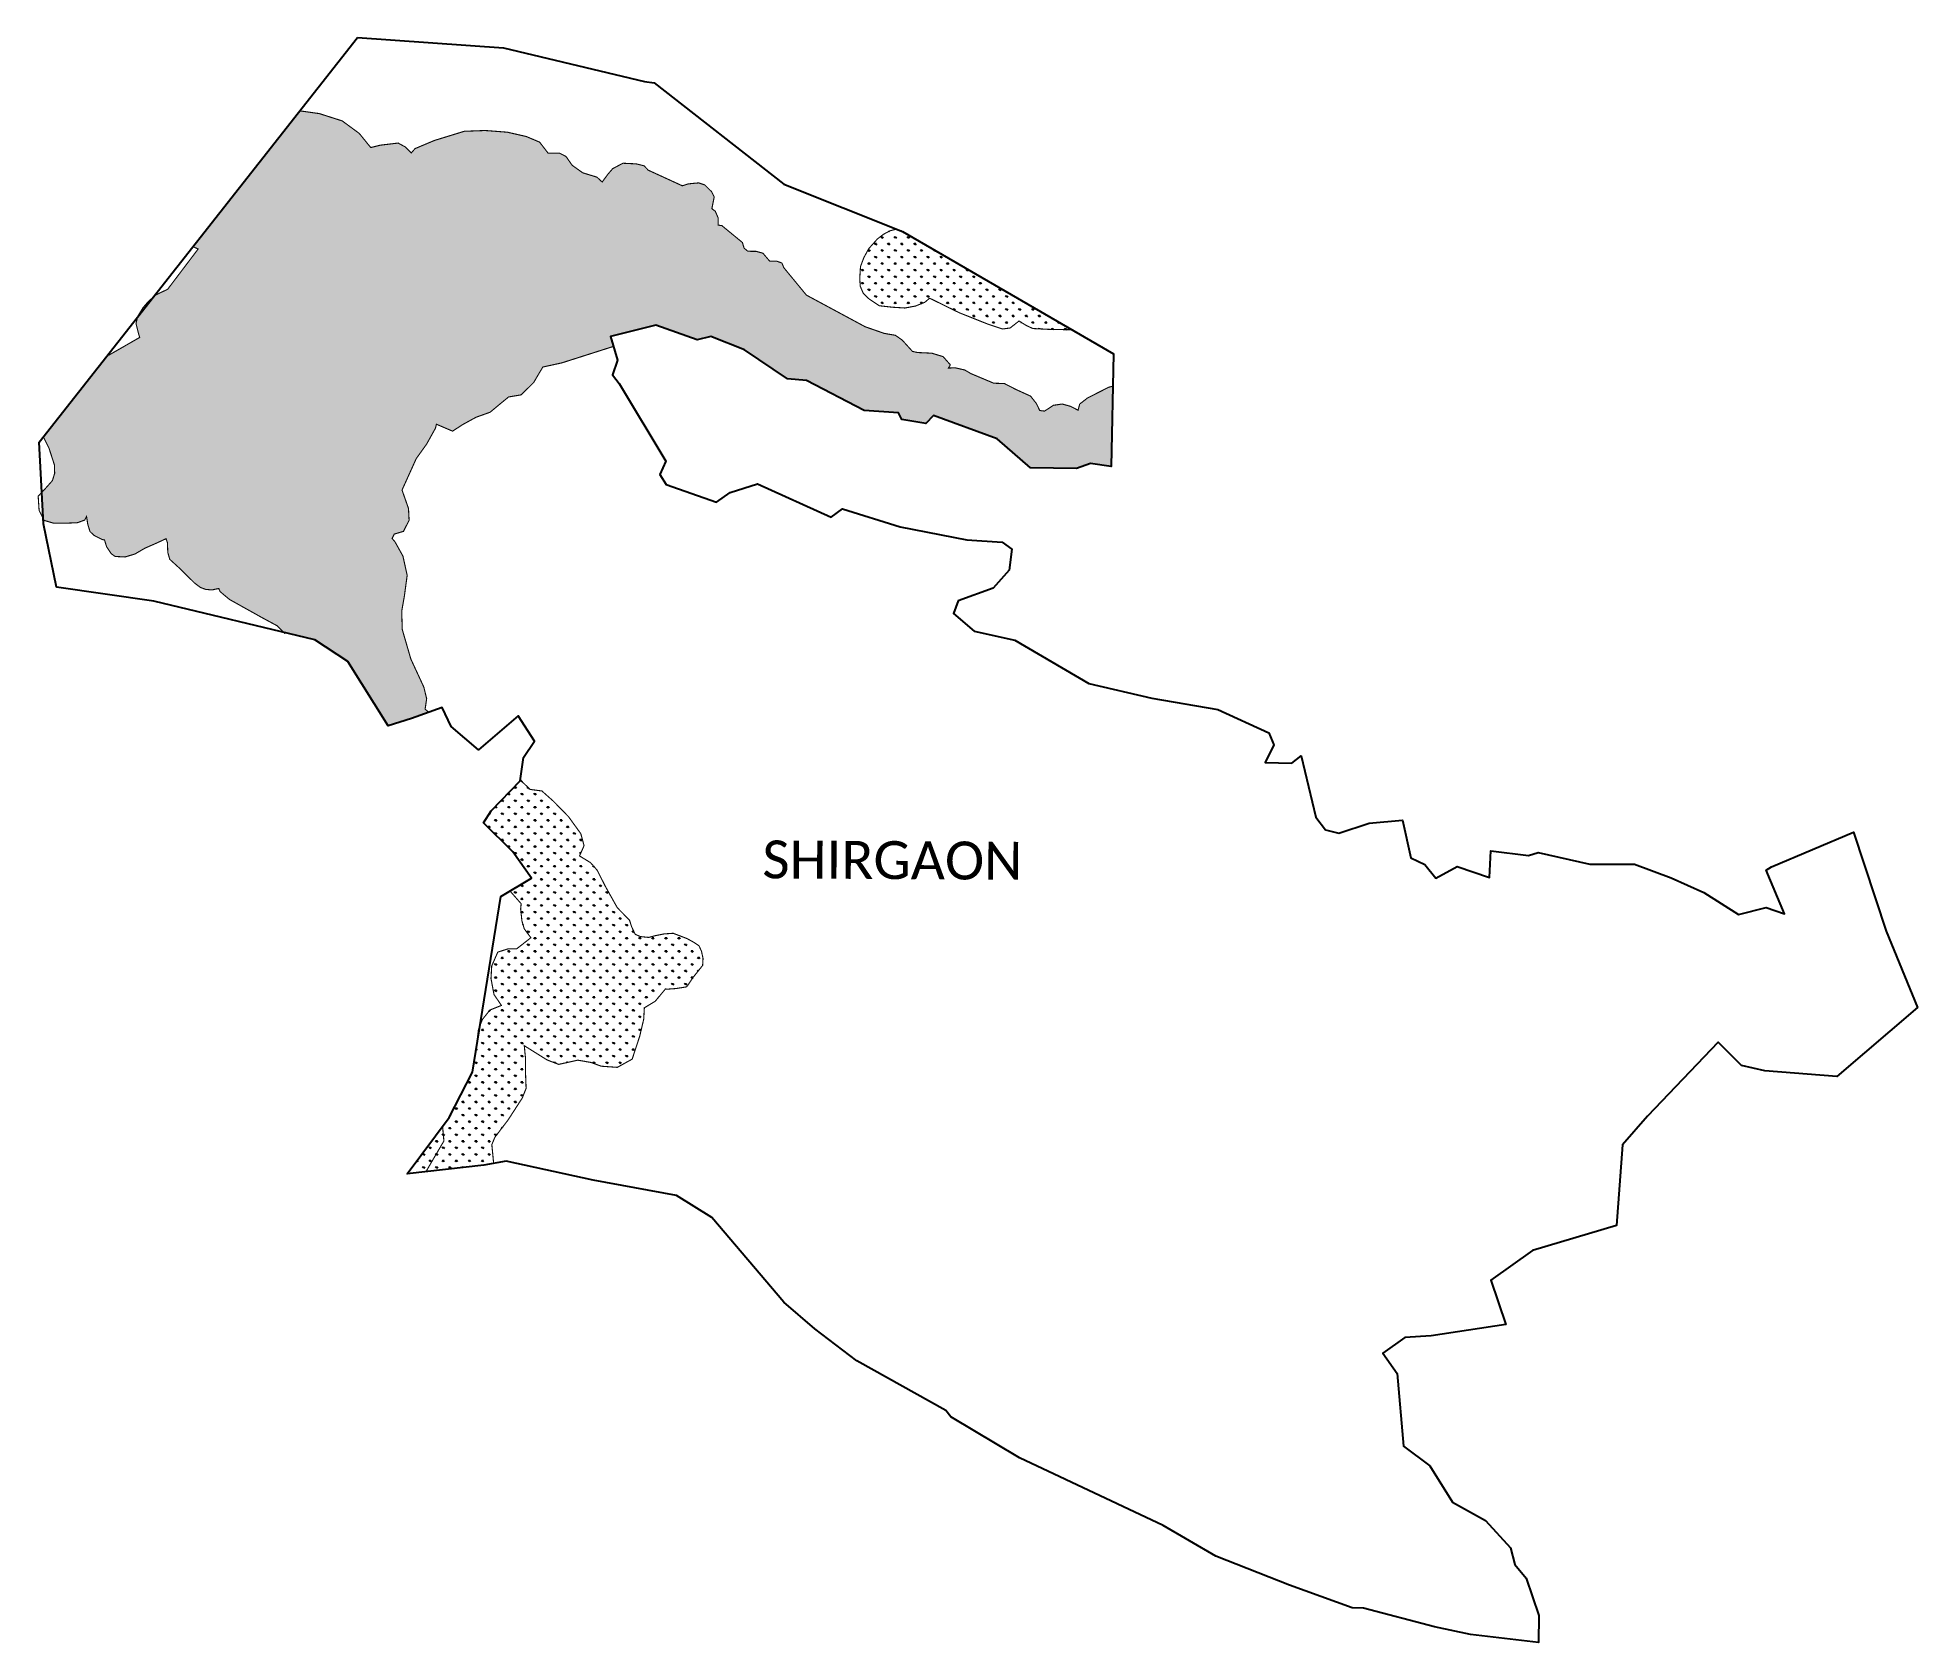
# Model space of a CAD drawing. Header units: metres. Extents: x 316860 to 322015, y 1880764 to 1885164.
import ezdxf

# ---------------------------------------------------------------- set-up
doc = ezdxf.new("R2010")
doc.units = ezdxf.units.M
for name, color, linetype in [('MANGROOVES', 112, 'Continuous'), ('village', 3, 'Continuous'), ('VILLAGE NAME', 250, 'Continuous')]:
    doc.layers.add(name, color=color, linetype=linetype)
doc.styles.get("Standard").update_dxf_attribs({"font": 'simplex.shx'})

msp = doc.modelspace()

# ---------------------------------------------------------------- hatches: boundary and pattern name
at = {"layer": 'MANGROOVES'}
h = msp.add_hatch(dxfattribs=at)
h.set_pattern_fill('GRASS', color=256)
h.paths.add_polyline_path([(318968.3, 1884458.2), (318906.2, 1884533.6), (318901.1, 1884546.2), (318887.5, 1884551.1), (318867.6, 1884551.3), (318849, 1884573.2), (318830.1, 1884578.3), (318807.6, 1884578.5), (318797.4, 1884587.1), (318792.7, 1884602.6), (318736.3, 1884648.9), (318726.3, 1884650.1), (318726.1, 1884670.3), (318718.5, 1884688.1), (318709, 1884695.2), (318715.5, 1884727.3), (318708.3, 1884741.8), (318689.6, 1884760.4), (318672.7, 1884766), (318644.6, 1884763.3), (318628, 1884758), (318534.5, 1884800.9), (318523.2, 1884812.8), (318501.8, 1884818.1), (318465.2, 1884819.9), (318437.1, 1884805), (318423.6, 1884789.3), (318408.3, 1884768.4), (318393.7, 1884781.8), (318355, 1884793.6), (318326, 1884814.2), (318309.2, 1884838.3), (318291.9, 1884847.3), (318260.2, 1884847.2), (318236.8, 1884877.7), (318200, 1884893.2), (318148.1, 1884905), (318087.5, 1884909.6), (318030.3, 1884907.5), (317948.5, 1884882.4), (317895.2, 1884860), (317884.7, 1884847.9), (317868.9, 1884864.3), (317848.7, 1884875.2), (317799.2, 1884869.3), (317773.7, 1884862.9), (317742.3, 1884901.5), (317695.6, 1884935.9), (317632.7, 1884956), (317579.5, 1884963.5), (317286.4, 1884591.3), (317300.4, 1884584.6), (317216.8, 1884474.2), (317183.8, 1884458.6), (317177.1, 1884452.6), (317134.5, 1884398.5), (317130, 1884380.4), (317137.1, 1884352.3), (317140.3, 1884342.3), (317056, 1884293.9), (317050.5, 1884291.8), (316875.7, 1884069.9), (316891.7, 1884037.9), (316906.5, 1883992.1), (316907, 1883969.6), (316900.9, 1883949.7), (316879.7, 1883925.7), (316871.6, 1883917.3), (316875.4, 1883846), (316878.2, 1883840.5), (316903.9, 1883832.9), (316934.9, 1883832.7), (316969.6, 1883834.2), (316989.3, 1883841.4), (316994.5, 1883851), (316997.8, 1883829.8), (317003.9, 1883809.9), (317015.6, 1883799.1), (317037.2, 1883788.1), (317043.7, 1883786.9), (317049.5, 1883768.1), (317062.1, 1883749.1), (317073.1, 1883741.6), (317100, 1883740.2), (317127.1, 1883748.3), (317154.3, 1883764.2), (317186.3, 1883778.2), (317212.3, 1883790.3), (317216.1, 1883779.8), (317217.3, 1883752.1), (317222.7, 1883733.6), (317251.6, 1883707.3), (317290.1, 1883669.1), (317306.9, 1883656.5), (317321.2, 1883651.3), (317338.3, 1883649.8), (317357, 1883653.8), (317360.8, 1883645.1), (317386.5, 1883623.6), (317477.4, 1883572.9), (317517.2, 1883551.5), (317535.1, 1883533.2), (317620.2, 1883512.6), (317710.8, 1883453.9), (317821.4, 1883277.4), (317885.3, 1883297.6), (317932.6, 1883314.4), (317922.8, 1883322.9), (317927, 1883351.6), (317919.3, 1883383.3), (317883.7, 1883460.2), (317860.2, 1883541), (317858.6, 1883591.3), (317866, 1883633.5), (317873.6, 1883689.9), (317862, 1883742.4), (317840.3, 1883781.6), (317832.2, 1883791), (317838.3, 1883803), (317863.4, 1883810.4), (317878.9, 1883840.9), (317877.2, 1883873.2), (317859.5, 1883923.7), (317898.5, 1884010), (317927.1, 1884050), (317951.1, 1884093.2), (317953.7, 1884104.2), (317998, 1884085.2), (318026.2, 1884103.5), (318062.6, 1884123.4), (318101, 1884137.1), (318127.4, 1884159.1), (318151.7, 1884179), (318186, 1884184.7), (318220.6, 1884218.7), (318236.9, 1884246.7), (318245.7, 1884261.1), (318297.6, 1884272.4), (318439.3, 1884317.6), (318431.1, 1884344.9), (318555.1, 1884376), (318668.3, 1884335.3), (318706.1, 1884345.2), (318798.4, 1884308), (318916.2, 1884228.7), (318968.6, 1884223.7), (319126.7, 1884141.9), (319220.6, 1884135.9), (319229.9, 1884116.9), (319296.1, 1884106.4), (319316.8, 1884128.4), (319491.5, 1884063.8), (319582.6, 1883984.4), (319709.1, 1883983), (319747.2, 1883996.7), (319803.9, 1883988.6), (319808.1, 1884208.5), (319796.8, 1884205.5), (319738.7, 1884175.9), (319717.6, 1884159.5), (319713.1, 1884142.7), (319691.9, 1884153.5), (319669.5, 1884159.6), (319645.6, 1884156.1), (319621.2, 1884140.2), (319608, 1884141.8), (319599, 1884160.6), (319583, 1884181.2), (319543.4, 1884199.2), (319511.2, 1884215.7), (319481.9, 1884216.7), (319419.6, 1884242.9), (319402.1, 1884253), (319375.3, 1884259.1), (319357.7, 1884258.1), (319362.9, 1884267), (319343.2, 1884289.5), (319312.1, 1884299), (319273.2, 1884300.8), (319259.2, 1884303.8), (319230.4, 1884335.4), (319212.1, 1884348), (319181.3, 1884353.4), (319129.3, 1884371.5)])
h = msp.add_hatch(dxfattribs=at)
h.set_pattern_fill('GRASS', color=256)
h.paths.add_polyline_path([(319306.1, 1884449.8), (319387.6, 1884409.8), (319466.4, 1884378.5), (319505.9, 1884365.4), (319526.6, 1884368), (319551.2, 1884387.2), (319572, 1884374.5), (319589.2, 1884366.6), (319633.8, 1884364.3), (319696.7, 1884363.2), (319231.6, 1884633.1), (319215.7, 1884639.4), (319197.6, 1884634.6), (319180.5, 1884625.6), (319163.2, 1884612.5), (319139.3, 1884585.8), (319125.7, 1884561), (319116.6, 1884536.7), (319114.5, 1884503.9), (319116, 1884482.3), (319124.2, 1884463.3), (319138.6, 1884448.9), (319168.2, 1884429), (319205.9, 1884424.9), (319238.6, 1884422.9), (319267.4, 1884428.3), (319293, 1884438.6)], flags=17)
h = msp.add_hatch(dxfattribs=at)
h.set_pattern_fill('GRASS', color=256)
h.paths.add_polyline_path([(318394.2, 1882881.7), (318376.3, 1882902), (318346.2, 1882920.4), (318358.6, 1882948.5), (318349.7, 1882981.4), (318316, 1883028), (318275, 1883070), (318243.1, 1883098.5), (318210.9, 1883102.8), (318183.4, 1883128.9), (318183.1, 1883126.6), (318103.9, 1883044.3), (318082.6, 1883011.6), (318163.7, 1882931.9), (318214.4, 1882859), (318155.7, 1882824.1), (318186.1, 1882789.4), (318184.7, 1882774.9), (318188.3, 1882741.9), (318194.5, 1882720.8), (318212.7, 1882696.1), (318173.9, 1882665.7), (318149.5, 1882665.4), (318122, 1882656.7), (318105.4, 1882618.7), (318103.4, 1882584.3), (318111.6, 1882540.6), (318131.9, 1882510.5), (318100.5, 1882497.9), (318080.1, 1882472.4), (318073.9, 1882457.2), (318053.1, 1882327.7), (317988.4, 1882203.3), (317873.8, 1882048.3), (318084, 1882072.5), (318110.7, 1882077.4), (318105.7, 1882128.8), (318114, 1882148.9), (318150.6, 1882196.9), (318189.4, 1882257), (318199.7, 1882283.1), (318198.1, 1882325.4), (318198, 1882365.6), (318194.7, 1882400), (318256.8, 1882361.2), (318288.9, 1882348.8), (318341.4, 1882360.4), (318377.2, 1882354.2), (318405.7, 1882343.8), (318449.8, 1882340.7), (318490.5, 1882363.2), (318511.1, 1882425.8), (318522.1, 1882472.3), (318523.9, 1882503.9), (318553.7, 1882521.9), (318581.7, 1882555.6), (318587.5, 1882555.1), (318610.8, 1882556.8), (318640, 1882561.4), (318657.5, 1882587.3), (318683.7, 1882620.1), (318684.8, 1882639.5), (318680.6, 1882659), (318673.7, 1882674.1), (318658.5, 1882684.1), (318640.9, 1882693.8), (318602.9, 1882708.3), (318577.8, 1882706.5), (318555.3, 1882702.1), (318535.8, 1882697), (318513.1, 1882699.2), (318498.9, 1882705.5), (318488.9, 1882726.4), (318483.3, 1882744.1), (318449.7, 1882778.5), (318418, 1882835.1)])

# ---------------------------------------------------------------- linework, layer by layer
at = {"color": 3, "flags": 128}
msp.add_lwpolyline([(317737.8, 1885164.4), (318137.4, 1885136.3)], dxfattribs=at)
at = {"layer": 'MANGROOVES', "const_width": 3.02, "flags": 128}
for points in [[(319808.1, 1884208.5), (319796.8, 1884205.5), (319738.7, 1884175.9), (319717.6, 1884159.5), (319713.1, 1884142.7), (319691.9, 1884153.5), (319669.5, 1884159.6), (319645.6, 1884156.1), (319621.2, 1884140.2), (319608, 1884141.8), (319599, 1884160.6), (319583, 1884181.2), (319543.4, 1884199.2), (319511.2, 1884215.7), (319481.9, 1884216.7), (319419.6, 1884242.9), (319402.1, 1884253), (319375.3, 1884259.1), (319357.7, 1884258.1), (319362.9, 1884267), (319343.2, 1884289.5), (319312.1, 1884299), (319273.2, 1884300.8), (319259.2, 1884303.8), (319230.4, 1884335.4), (319212.1, 1884348), (319181.3, 1884353.4), (319129.3, 1884371.5), (318968.3, 1884458.2), (318906.2, 1884533.6), (318901.1, 1884546.2), (318887.5, 1884551.1), (318867.6, 1884551.3), (318849, 1884573.2), (318830.1, 1884578.3), (318807.6, 1884578.5), (318797.4, 1884587.1), (318792.7, 1884602.6), (318736.3, 1884648.9), (318726.3, 1884650.1), (318726.1, 1884670.3), (318718.5, 1884688.1), (318709, 1884695.2), (318715.5, 1884727.3), (318708.3, 1884741.8), (318689.6, 1884760.4), (318672.7, 1884766), (318644.6, 1884763.3), (318628, 1884758), (318534.5, 1884800.9), (318523.2, 1884812.8), (318501.8, 1884818.1), (318465.2, 1884819.9), (318437.1, 1884805), (318423.6, 1884789.3), (318408.3, 1884768.4), (318393.7, 1884781.8), (318355, 1884793.6), (318326, 1884814.2), (318309.2, 1884838.3), (318291.9, 1884847.3), (318260.2, 1884847.2), (318236.8, 1884877.7), (318200, 1884893.2), (318148.1, 1884905), (318087.5, 1884909.6), (318030.3, 1884907.5), (317948.5, 1884882.4), (317895.2, 1884860), (317884.7, 1884847.9), (317868.9, 1884864.3), (317848.7, 1884875.2), (317799.2, 1884869.3), (317773.7, 1884862.9), (317742.3, 1884901.5), (317695.6, 1884935.9), (317632.7, 1884956), (317579.2, 1884963.5)], [(319696.7, 1884363.2), (319633.8, 1884364.3), (319589.2, 1884366.6), (319572, 1884374.5), (319551.2, 1884387.2), (319526.6, 1884368), (319505.9, 1884365.4), (319466.4, 1884378.5), (319387.6, 1884409.8), (319306.1, 1884449.8), (319293, 1884438.6), (319267.4, 1884428.3), (319238.6, 1884422.9), (319205.9, 1884424.9), (319168.2, 1884429), (319138.6, 1884448.9), (319124.2, 1884463.3), (319116, 1884482.3), (319114.5, 1884503.9), (319116.6, 1884536.7), (319125.7, 1884561), (319139.3, 1884585.8), (319163.2, 1884612.5), (319180.5, 1884625.6), (319197.6, 1884634.6), (319216.9, 1884639.7)], [(317286.4, 1884591.3), (317300.4, 1884584.6), (317216.8, 1884474.2), (317183.8, 1884458.6), (317163, 1884440), (317148.8, 1884423.1), (317134.9, 1884400.2), (317130, 1884380.4), (317137.1, 1884352.3), (317140.3, 1884342.3), (317056, 1884293.9), (317050.5, 1884291.8)], [(317932.6, 1883314.4), (317922.8, 1883322.9), (317927, 1883351.6), (317919.3, 1883383.3), (317883.7, 1883460.2), (317860.2, 1883541), (317858.6, 1883591.3), (317866, 1883633.5), (317873.6, 1883689.9), (317862, 1883742.4), (317840.3, 1883781.6), (317832.2, 1883791), (317838.3, 1883803), (317863.4, 1883810.4), (317878.9, 1883840.9), (317877.2, 1883873.2), (317859.5, 1883923.7), (317898.5, 1884010), (317927.1, 1884050), (317951.1, 1884093.2), (317953.7, 1884104.2), (317998, 1884085.2), (318026.2, 1884103.5), (318062.6, 1884123.4), (318101, 1884137.1), (318127.4, 1884159.1), (318151.7, 1884179), (318186, 1884184.7), (318220.6, 1884218.7), (318236.9, 1884246.7), (318245.7, 1884261.1), (318297.6, 1884272.4), (318438.9, 1884317.5), (318439.3, 1884317.6)], [(316875.7, 1884069.9), (316891.7, 1884037.9), (316906.5, 1883992.1), (316907, 1883969.6), (316900.9, 1883949.7), (316879.7, 1883925.7), (316861.8, 1883907.1), (316864.4, 1883867.6), (316878.2, 1883840.5), (316903.9, 1883832.9), (316934.9, 1883832.7), (316969.6, 1883834.2), (316989.3, 1883841.4), (316994.5, 1883851), (316997.8, 1883829.8), (317003.9, 1883809.9), (317015.6, 1883799.1), (317037.2, 1883788.1), (317043.7, 1883786.9), (317049.5, 1883768.1), (317062.1, 1883749.1), (317073.1, 1883741.6), (317100, 1883740.2), (317127.1, 1883748.3), (317154.3, 1883764.2), (317186.3, 1883778.2), (317212.3, 1883790.3), (317216.1, 1883779.8), (317217.3, 1883752.1), (317222.7, 1883733.6), (317251.6, 1883707.3), (317290.1, 1883669.1), (317306.9, 1883656.5), (317321.2, 1883651.3), (317338.3, 1883649.8), (317357, 1883653.8), (317360.8, 1883645.1), (317386.5, 1883623.6), (317477.4, 1883572.9), (317517.2, 1883551.5), (317538.6, 1883529.7)], [(318110.7, 1882077.4), (318105.7, 1882128.8), (318114, 1882148.9), (318150.6, 1882196.9), (318189.4, 1882257), (318199.7, 1882283.1), (318198.1, 1882325.4), (318198, 1882365.6), (318194.7, 1882400), (318256.8, 1882361.2), (318288.9, 1882348.8), (318341.4, 1882360.4), (318377.2, 1882354.2), (318405.7, 1882343.8), (318449.8, 1882340.7), (318490.5, 1882363.2), (318511.1, 1882425.8), (318522.1, 1882472.3), (318523.9, 1882503.9), (318553.7, 1882521.9), (318581.7, 1882555.6), (318587.5, 1882555.1), (318610.8, 1882556.8), (318640, 1882561.4), (318657.5, 1882587.3), (318683.7, 1882620.1), (318684.8, 1882639.5), (318680.6, 1882659), (318673.7, 1882674.1), (318658.5, 1882684.1), (318640.9, 1882693.8), (318602.9, 1882708.3), (318577.8, 1882706.5), (318555.3, 1882702.1), (318535.8, 1882697), (318513.1, 1882699.2), (318498.9, 1882705.5), (318488.9, 1882726.4), (318483.3, 1882744.1), (318449.7, 1882778.5), (318418, 1882835.1), (318394.2, 1882881.7), (318376.3, 1882902), (318346.2, 1882920.4), (318358.6, 1882948.5), (318349.7, 1882981.4), (318316, 1883028), (318275, 1883070), (318243.1, 1883098.5), (318210.9, 1883102.8), (318183.4, 1883128.9)], [(318060.8, 1882379), (318069.1, 1882445.3), (318080.1, 1882472.4), (318100.5, 1882497.9), (318131.9, 1882510.5), (318111.6, 1882540.6), (318103.4, 1882584.3), (318105.4, 1882618.7), (318122, 1882656.7), (318149.5, 1882665.4), (318173.9, 1882665.7), (318212.7, 1882696.1), (318194.5, 1882720.8), (318188.3, 1882741.9), (318184.7, 1882774.9), (318186.1, 1882789.4), (318155.7, 1882824.1)], [(317925, 1882054.2), (317942.5, 1882084.6), (317974.3, 1882138.7), (317970.6, 1882179.3)]]:
    msp.add_lwpolyline(points, dxfattribs=at)
at = {"layer": 'village', "color": 3}
for points in [[(318137.4, 1885136.3, 0), (318524.6, 1885044.4, 0), (318550.4, 1885040.6, 0), (318906.2, 1884762.5, 0), (319231.6, 1884633.1, 0), (319809.9, 1884297.5, 0), (319803.9, 1883988.6, 0), (319747.2, 1883996.7, 0), (319709.1, 1883983, 0), (319582.6, 1883984.4, 0), (319491.5, 1884063.8, 0), (319316.8, 1884128.4, 0), (319296.1, 1884106.4, 0), (319229.9, 1884116.9, 0), (319220.6, 1884135.9, 0), (319126.7, 1884141.9, 0), (318968.6, 1884223.7, 0), (318916.2, 1884228.7, 0), (318798.4, 1884308, 0), (318706.1, 1884345.2, 0), (318668.3, 1884335.3, 0), (318555.1, 1884376, 0), (318431.1, 1884344.9, 0), (318450.5, 1884280.2, 0), (318436.2, 1884239.4, 0), (318454.5, 1884215.9, 0), (318582.8, 1884003, 0), (318566.4, 1883966.7, 0), (318584.1, 1883939.3, 0), (318722.1, 1883890.1, 0), (318759.5, 1883917.4, 0), (318833.9, 1883940.7, 0), (319036.3, 1883849.4, 0), (319066.8, 1883872, 0), (319225, 1883823.1, 0), (319407.7, 1883786.8, 0), (319504.6, 1883780.5, 0), (319531.9, 1883761.2, 0), (319524.1, 1883704.3, 0), (319479.9, 1883654.9, 0), (319384.5, 1883620, 0), (319371.8, 1883584.9, 0), (319428.4, 1883536.4, 0), (319539.4, 1883512.4, 0), (319742.7, 1883393.4, 0), (319915, 1883353.3, 0), (320096, 1883322.4, 0), (320236, 1883257.9, 0), (320249.6, 1883224.9, 0), (320225.7, 1883176.6, 0), (320298.8, 1883174.8, 0), (320325.2, 1883195.1, 0), (320364.6, 1883026.5, 0), (320391.6, 1882991.8, 0), (320427.7, 1882982.9, 0), (320511, 1883009.9, 0), (320602.5, 1883018.2, 0), (320625.6, 1882915, 0), (320663.8, 1882896.6, 0), (320694.5, 1882859.5, 0), (320753, 1882891.3, 0), (320841.6, 1882861.4, 0), (320844.8, 1882934.2, 0), (320947.9, 1882921.3, 0), (320974.8, 1882929.9, 0), (321116.8, 1882897.6, 0), (321238.9, 1882897.5, 0), (321339.5, 1882860.8, 0), (321429, 1882820, 0), (321523.6, 1882760.1, 0), (321599.8, 1882779.1, 0), (321650.3, 1882761.8, 0), (321600.2, 1882881.2, 0), (321614.1, 1882890.7, 0), (321839.1, 1882985.6, 0), (321928.6, 1882714.3, 0), (322014.5, 1882505, 0), (321793.7, 1882315.4, 0), (321596, 1882331, 0), (321532.3, 1882345.4, 0), (321468.2, 1882409.7, 0), (321274.2, 1882206.6, 0), (321205.9, 1882128.6, 0), (321189.7, 1881907.1, 0), (320959.1, 1881838.1, 0), (320844.8, 1881756.9, 0), (320886, 1881636, 0), (320681.4, 1881604.6, 0), (320609.2, 1881599.7, 0), (320549.2, 1881556.5, 0), (320588.1, 1881501.5, 0), (320605.3, 1881302, 0), (320677.3, 1881247.6, 0), (320739.7, 1881148.3, 0), (320830.5, 1881098.1, 0), (320898.5, 1881023.4, 0), (320910.3, 1880977, 0), (320941.8, 1880940.2, 0), (320976.2, 1880837.4, 0), (320975.2, 1880763.8, 0), (320789.2, 1880785.8, 0), (320690, 1880806.8, 0), (320495.4, 1880857.9, 0), (320464.9, 1880858.5, 0), (320292.6, 1880920.5, 0), (320091, 1881000.7, 0), (319946.4, 1881084.3, 0), (319552.6, 1881269.7, 0), (319363.8, 1881382.3, 0), (319351, 1881399.3, 0), (319106.9, 1881535.5, 0), (318990.9, 1881623.7, 0), (318906, 1881697, 0), (318708.6, 1881929, 0), (318612.1, 1881989.3, 0), (318383.3, 1882031.2, 0), (318144.8, 1882083.5, 0), (318084, 1882072.5, 0), (317873.8, 1882048.3, 0), (317988.4, 1882203.3, 0), (318053.1, 1882327.7, 0), (318130.5, 1882809, 0), (318214.4, 1882859, 0), (318163.7, 1882931.9, 0), (318082.6, 1883011.6, 0), (318103.9, 1883044.3, 0), (318183.1, 1883126.6, 0), (318192.1, 1883190.6, 0), (318222.9, 1883235.5, 0), (318177.5, 1883304.3, 0), (318069, 1883211.1, 0), (317994.4, 1883274.9, 0), (317969.2, 1883327.4, 0), (317885.3, 1883297.6, 0), (317821.4, 1883277.4, 0), (317710.8, 1883453.9, 0), (317620.2, 1883512.6, 0), (317179.2, 1883619.4, 0), (316912.5, 1883657.5, 0), (316876.2, 1883830.9, 0), (316864.2, 1884055.4, 0), (317737.8, 1885164.4, 0), (317737.8, 1885164.4, 0)], [(318137.4, 1885136.3, 0), (318524.6, 1885044.4, 0), (318550.4, 1885040.6, 0), (318906.2, 1884762.5, 0), (319231.6, 1884633.1, 0), (319809.9, 1884297.5, 0), (319803.9, 1883988.6, 0), (319747.2, 1883996.7, 0), (319709.1, 1883983, 0), (319582.6, 1883984.4, 0), (319491.5, 1884063.8, 0), (319316.8, 1884128.4, 0), (319296.1, 1884106.4, 0), (319229.9, 1884116.9, 0), (319220.6, 1884135.9, 0), (319126.7, 1884141.9, 0), (318968.6, 1884223.7, 0), (318916.2, 1884228.7, 0), (318798.4, 1884308, 0), (318706.1, 1884345.2, 0), (318668.3, 1884335.3, 0), (318555.1, 1884376, 0), (318431.1, 1884344.9, 0), (318450.5, 1884280.2, 0), (318436.2, 1884239.4, 0), (318454.5, 1884215.9, 0), (318582.8, 1884003, 0), (318566.4, 1883966.7, 0), (318584.1, 1883939.3, 0), (318722.1, 1883890.1, 0), (318759.5, 1883917.4, 0), (318833.9, 1883940.7, 0), (319036.3, 1883849.4, 0), (319066.8, 1883872, 0), (319225, 1883823.1, 0), (319407.7, 1883786.8, 0), (319504.6, 1883780.5, 0), (319531.9, 1883761.2, 0), (319524.1, 1883704.3, 0), (319479.9, 1883654.9, 0), (319384.5, 1883620, 0), (319371.8, 1883584.9, 0), (319428.4, 1883536.4, 0), (319539.4, 1883512.4, 0), (319742.7, 1883393.4, 0), (319915, 1883353.3, 0), (320096, 1883322.4, 0), (320236, 1883257.9, 0), (320249.6, 1883224.9, 0), (320225.7, 1883176.6, 0), (320298.8, 1883174.8, 0), (320325.2, 1883195.1, 0), (320364.6, 1883026.5, 0), (320391.6, 1882991.8, 0), (320427.7, 1882982.9, 0), (320511, 1883009.9, 0), (320602.5, 1883018.2, 0), (320625.6, 1882915, 0), (320663.8, 1882896.6, 0), (320694.5, 1882859.5, 0), (320753, 1882891.3, 0), (320841.6, 1882861.4, 0), (320844.8, 1882934.2, 0), (320947.9, 1882921.3, 0), (320974.8, 1882929.9, 0), (321116.8, 1882897.6, 0), (321238.9, 1882897.5, 0), (321339.5, 1882860.8, 0), (321429, 1882820, 0), (321523.6, 1882760.1, 0), (321599.8, 1882779.1, 0), (321650.3, 1882761.8, 0), (321600.2, 1882881.2, 0), (321614.1, 1882890.7, 0), (321839.1, 1882985.6, 0), (321928.6, 1882714.3, 0), (322014.5, 1882505, 0), (321793.7, 1882315.4, 0), (321596, 1882331, 0), (321532.3, 1882345.4, 0), (321468.2, 1882409.7, 0), (321274.2, 1882206.6, 0), (321205.9, 1882128.6, 0), (321189.7, 1881907.1, 0), (320959.1, 1881838.1, 0), (320844.8, 1881756.9, 0), (320886, 1881636, 0), (320681.4, 1881604.6, 0), (320609.2, 1881599.7, 0), (320549.2, 1881556.5, 0), (320588.1, 1881501.5, 0), (320605.3, 1881302, 0), (320677.3, 1881247.6, 0), (320739.7, 1881148.3, 0), (320830.5, 1881098.1, 0), (320898.5, 1881023.4, 0), (320910.3, 1880977, 0), (320941.8, 1880940.2, 0), (320976.2, 1880837.4, 0), (320975.2, 1880763.8, 0), (320789.2, 1880785.8, 0), (320690, 1880806.8, 0), (320495.4, 1880857.9, 0), (320464.9, 1880858.5, 0), (320292.6, 1880920.5, 0), (320091, 1881000.7, 0), (319946.4, 1881084.3, 0), (319552.6, 1881269.7, 0), (319363.8, 1881382.3, 0), (319351, 1881399.3, 0), (319106.9, 1881535.5, 0), (318990.9, 1881623.7, 0), (318906, 1881697, 0), (318708.6, 1881929, 0), (318612.1, 1881989.3, 0), (318383.3, 1882031.2, 0), (318144.8, 1882083.5, 0), (318084, 1882072.5, 0), (317873.8, 1882048.3, 0), (317988.4, 1882203.3, 0), (318053.1, 1882327.7, 0), (318130.5, 1882809, 0), (318214.4, 1882859, 0), (318163.7, 1882931.9, 0), (318082.6, 1883011.6, 0), (318103.9, 1883044.3, 0), (318183.1, 1883126.6, 0), (318192.1, 1883190.6, 0), (318222.9, 1883235.5, 0), (318177.5, 1883304.3, 0), (318069, 1883211.1, 0), (317994.4, 1883274.9, 0), (317969.2, 1883327.4, 0), (317885.3, 1883297.6, 0), (317821.4, 1883277.4, 0), (317710.8, 1883453.9, 0), (317620.2, 1883512.6, 0), (317179.2, 1883619.4, 0), (316912.5, 1883657.5, 0), (316876.2, 1883830.9, 0), (316864.2, 1884055.4, 0), (317737.8, 1885164.4, 0)]]:
    msp.add_polyline3d(points, dxfattribs=at)

# ---------------------------------------------------------------- texts
at = {"layer": 'VILLAGE NAME', "insert": (318848, 1882963), "char_height": 104.042, "attachment_point": 1, "rotation": 359.6762}
msp.add_mtext_dynamic_manual_height_columns('{\\fCalibri|b0|i0|c0|p34;SHIRGAON}', width=1306.667, gutter_width=520.2, heights=[0], dxfattribs=at)

doc.saveas('drawing.dxf')
